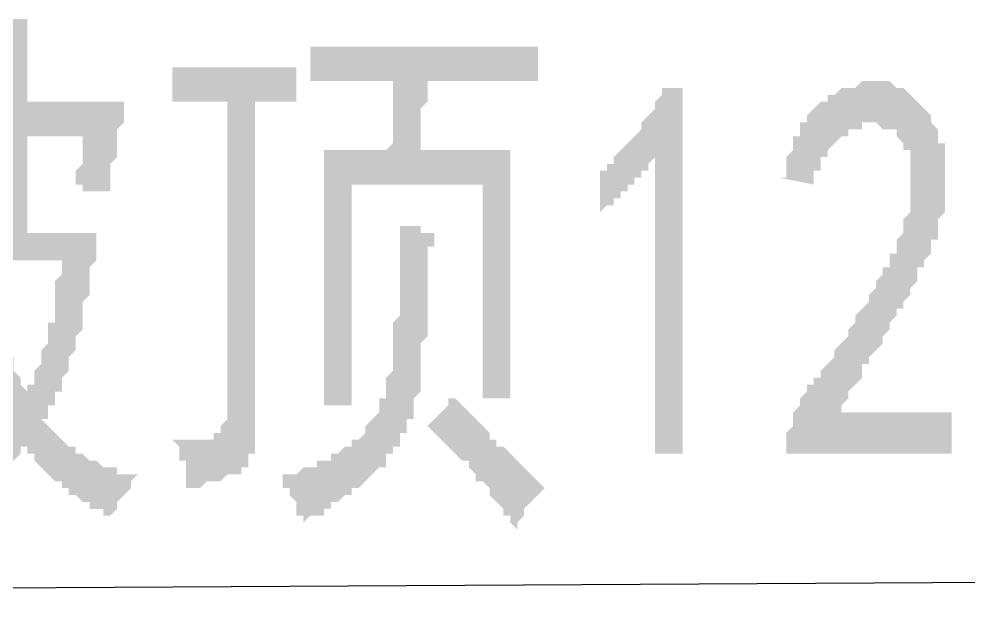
# Model space of a CAD drawing. Header units: millimetres. Extents: x 6156 to 7119, y 3162 to 3647.
# Drawn here: x 6953.52 to 6962.26, y 3512.36 to 3517.69 of the extents above; entities that cross this region are included whole.
import ezdxf

# ---------------------------------------------------------------- set-up
doc = ezdxf.new("R2010")
doc.units = ezdxf.units.MM
doc.layers.add('图层1', color=7, linetype='Continuous')

msp = doc.modelspace()

# ---------------------------------------------------------------- hatches: boundary and pattern name
at = {"layer": '图层1', "transparency": 33554559}
h = msp.add_hatch(color=256, dxfattribs=at)
h.paths.add_polyline_path([(6951.943, 3513.433), (6951.943, 3513.433), (6952.0065, 3513.4965), (6952.0065, 3513.4965), (6952.07, 3513.56), (6952.07, 3513.6235), (6952.07, 3513.6235), (6952.1335, 3513.687), (6952.1335, 3513.687), (6952.1335, 3513.7505), (6952.197, 3513.814), (6952.197, 3513.814), (6952.197, 3513.8775), (6952.2605, 3513.941), (6952.2605, 3513.941), (6952.2605, 3514.0045), (6952.2605, 3514.0045), (6952.2605, 3514.068), (6952.324, 3514.1315), (6952.324, 3514.1315), (6952.324, 3514.195), (6952.324, 3514.2585), (6952.3875, 3514.2585), (6952.3875, 3514.322), (6952.3875, 3514.3855), (6952.3875, 3514.3855), (6952.451, 3514.449), (6952.451, 3514.5125), (6952.451, 3514.5759), (6952.451, 3514.6394), (6952.451, 3514.6394), (6952.451, 3514.7029), (6952.451, 3514.7664), (6952.5145, 3514.7664), (6952.5145, 3514.8299), (6952.5145, 3514.8934), (6952.5145, 3514.8934), (6952.5145, 3514.9569), (6952.5145, 3515.0204), (6952.5145, 3515.0204), (6952.5145, 3515.0839), (6952.5145, 3515.1474), (6952.5145, 3515.1474), (6952.5145, 3515.2109), (6952.5145, 3515.2744), (6952.5145, 3515.3379), (6952.5145, 3515.4014), (6952.5145, 3515.4014), (6952.5145, 3515.4649), (6952.5145, 3515.5284), (6952.5145, 3515.5919), (6952.5145, 3515.6554), (6952.5145, 3515.7189), (6952.5145, 3515.7824), (6952.5145, 3515.8459), (6952.5145, 3515.8459), (6952.5145, 3515.9094), (6952.5145, 3515.9729), (6952.5145, 3516.0364), (6952.5145, 3516.0999), (6952.5145, 3516.1633), (6952.5145, 3516.2268), (6952.5145, 3516.2903), (6952.5145, 3516.3538), (6952.5145, 3516.4173), (6952.5145, 3516.4808), (6952.5145, 3516.4808), (6952.5145, 3516.5443), (6952.5145, 3516.6078), (6952.5145, 3516.6713), (6952.5145, 3516.6713), (6952.5145, 3516.7348), (6952.5145, 3516.7983), (6952.5145, 3516.7983), (6952.5145, 3516.8618), (6952.5145, 3516.8618), (6952.5145, 3516.9253), (6952.5145, 3516.9253), (6953.3399, 3516.9253), (6953.3399, 3516.9888), (6953.3399, 3517.0523), (6953.3399, 3517.1158), (6953.3399, 3517.1793), (6953.3399, 3517.2428), (6953.3399, 3517.3063), (6953.3399, 3517.3698), (6953.3399, 3517.3698), (6953.3399, 3517.4333), (6953.3399, 3517.4968), (6953.3399, 3517.5603), (6953.3399, 3517.5603), (6953.3399, 3517.6238), (6953.3399, 3517.6238), (6953.2765, 3517.6873), (6953.5939, 3517.6873), (6953.5939, 3517.6238), (6953.5939, 3517.6238), (6953.5939, 3517.5603), (6953.5939, 3517.5603), (6953.5939, 3517.4968), (6953.5939, 3517.4333), (6953.5939, 3517.3698), (6953.5939, 3517.3698), (6953.5939, 3517.3063), (6953.5939, 3517.2428), (6953.5939, 3517.1793), (6953.5939, 3517.1158), (6953.5939, 3517.0523), (6953.5939, 3516.9888), (6953.5939, 3516.9253), (6954.4829, 3516.9253), (6954.4829, 3516.8618), (6954.4829, 3516.7983), (6954.4829, 3516.7348), (6954.4194, 3516.6713), (6954.4194, 3516.6078), (6954.4194, 3516.6078), (6954.4194, 3516.5443), (6954.4194, 3516.4808), (6954.4194, 3516.4173), (6954.3559, 3516.3538), (6954.3559, 3516.3538), (6954.3559, 3516.2903), (6954.3559, 3516.2268), (6954.3559, 3516.2268), (6954.3559, 3516.1633), (6954.3559, 3516.0999), (6954.3559, 3516.0999), (6954.3559, 3516.0999), (6954.2924, 3516.0999), (6954.2924, 3516.0999), (6954.2289, 3516.0999), (6954.1654, 3516.0999), (6954.1654, 3516.0999), (6954.1019, 3516.0999), (6954.1019, 3516.1633), (6954.0384, 3516.1633), (6954.0384, 3516.1633), (6954.0384, 3516.1633), (6954.0384, 3516.2268), (6954.0384, 3516.2903), (6954.1019, 3516.3538), (6954.1019, 3516.3538), (6954.1019, 3516.4173), (6954.1019, 3516.4808), (6954.1019, 3516.5443), (6954.1019, 3516.6078), (6954.1019, 3516.6078), (6953.5939, 3516.6078), (6953.5939, 3515.7189), (6954.2289, 3515.7189), (6954.2289, 3515.7189), (6954.2289, 3515.6554), (6954.2289, 3515.5919), (6954.2289, 3515.5284), (6954.2289, 3515.4649), (6954.1654, 3515.4014), (6954.1654, 3515.3379), (6954.1654, 3515.3379), (6954.1654, 3515.2744), (6954.1654, 3515.2109), (6954.1654, 3515.1474), (6954.1654, 3515.1474), (6954.1019, 3515.0839), (6954.1019, 3515.0204), (6954.1019, 3514.9569), (6954.1019, 3514.9569), (6954.1019, 3514.8934), (6954.1019, 3514.8299), (6954.1019, 3514.8299), (6954.0384, 3514.7664), (6954.0384, 3514.7664), (6954.0384, 3514.7029), (6954.0384, 3514.7029), (6954.0384, 3514.6394), (6953.9749, 3514.5759), (6953.9749, 3514.5125), (6953.9749, 3514.5125), (6953.9749, 3514.449), (6953.9114, 3514.3855), (6953.9114, 3514.3855), (6953.9114, 3514.322), (6953.9114, 3514.2585), (6953.8479, 3514.2585), (6953.8479, 3514.195), (6953.8479, 3514.1315), (6953.7844, 3514.1315), (6953.7844, 3514.068), (6953.7844, 3514.0045), (6953.7209, 3514.0045), (6953.7844, 3513.941), (6953.7844, 3513.941), (6953.8479, 3513.8775), (6953.8479, 3513.8775), (6953.9114, 3513.814), (6953.9114, 3513.814), (6953.9749, 3513.7505), (6953.9749, 3513.7505), (6954.0384, 3513.7505), (6954.0384, 3513.687), (6954.1019, 3513.687), (6954.1019, 3513.687), (6954.1654, 3513.6235), (6954.1654, 3513.6235), (6954.2289, 3513.6235), (6954.2289, 3513.6235), (6954.2924, 3513.56), (6954.2924, 3513.56), (6954.3559, 3513.56), (6954.4194, 3513.56), (6954.4194, 3513.4965), (6954.4829, 3513.4965), (6954.4829, 3513.4965), (6954.5464, 3513.4965), (6954.5464, 3513.4965), (6954.6099, 3513.4965), (6954.5464, 3513.433), (6954.5464, 3513.3695), (6954.5464, 3513.3695), (6954.4829, 3513.306), (6954.4829, 3513.306), (6954.4194, 3513.2425), (6954.4194, 3513.179), (6954.4194, 3513.179), (6954.3559, 3513.1155), (6954.3559, 3513.1155), (6954.3559, 3513.1155), (6954.2924, 3513.1155), (6954.2924, 3513.179), (6954.2289, 3513.179), (6954.1654, 3513.179), (6954.1654, 3513.2425), (6954.1019, 3513.2425), (6954.1019, 3513.2425), (6954.0384, 3513.306), (6954.0384, 3513.306), (6953.9749, 3513.306), (6953.9749, 3513.3695), (6953.9749, 3513.3695), (6953.9114, 3513.3695), (6953.9114, 3513.433), (6953.8479, 3513.433), (6953.8479, 3513.433), (6953.7844, 3513.4965), (6953.7844, 3513.4965), (6953.7209, 3513.56), (6953.7209, 3513.56), (6953.6574, 3513.6235), (6953.6574, 3513.687), (6953.5939, 3513.687), (6953.5939, 3513.7505), (6953.5939, 3513.7505), (6953.5304, 3513.7505), (6953.5304, 3513.687), (6953.5304, 3513.687), (6953.4669, 3513.6235), (6953.4669, 3513.6235), (6953.4034, 3513.56), (6953.4034, 3513.56), (6953.3399, 3513.4965), (6953.2765, 3513.4965), (6953.2765, 3513.4965), (6953.2765, 3513.433), (6953.213, 3513.433), (6953.213, 3513.3695), (6953.1495, 3513.3695), (6953.1495, 3513.3695), (6953.086, 3513.306), (6953.086, 3513.306), (6953.0225, 3513.306), (6953.0225, 3513.2425), (6952.959, 3513.2425), (6952.959, 3513.179), (6952.8955, 3513.179), (6952.832, 3513.179), (6952.832, 3513.1155), (6952.7685, 3513.1155), (6952.7685, 3513.1155), (6952.7685, 3513.1155), (6952.705, 3513.179), (6952.705, 3513.179), (6952.6415, 3513.2425), (6952.6415, 3513.306), (6952.578, 3513.306), (6952.578, 3513.3695), (6952.578, 3513.3695), (6952.5145, 3513.433), (6952.578, 3513.433), (6952.578, 3513.433), (6952.6415, 3513.433), (6952.705, 3513.4965), (6952.705, 3513.4965), (6952.7685, 3513.4965), (6952.7685, 3513.56), (6952.832, 3513.56), (6952.832, 3513.56), (6952.8955, 3513.56), (6952.8955, 3513.6235), (6952.959, 3513.6235), (6952.959, 3513.6235), (6953.0225, 3513.687), (6953.0225, 3513.687), (6953.086, 3513.687), (6953.086, 3513.7505), (6953.1495, 3513.7505), (6953.1495, 3513.814), (6953.213, 3513.814), (6953.213, 3513.8775), (6953.2765, 3513.8775), (6953.2765, 3513.8775), (6953.3399, 3513.941), (6953.3399, 3513.941), (6953.3399, 3514.0045), (6953.4034, 3514.0045), (6953.3399, 3514.0045), (6953.3399, 3514.068), (6953.3399, 3514.1315), (6953.2765, 3514.1315), (6953.2765, 3514.195), (6953.2765, 3514.195), (6953.213, 3514.2585), (6953.213, 3514.322), (6953.213, 3514.322), (6953.213, 3514.3855), (6953.1495, 3514.3855), (6953.1495, 3514.449), (6953.1495, 3514.5125), (6953.1495, 3514.5125), (6953.086, 3514.5759), (6953.086, 3514.6394), (6953.086, 3514.7029), (6953.086, 3514.7029), (6953.086, 3514.7664), (6953.0225, 3514.8299), (6953.0225, 3514.8934), (6953.0225, 3514.8934), (6953.0225, 3514.9569), (6953.0225, 3515.0204), (6953.0225, 3515.0839), (6952.959, 3515.1474), (6952.959, 3515.1474), (6952.959, 3515.2109), (6952.959, 3515.2744), (6952.959, 3515.3379), (6952.959, 3515.4014), (6952.959, 3515.4649), (6952.832, 3515.4649), (6952.832, 3515.4014), (6952.832, 3515.3379), (6952.832, 3515.2744), (6952.832, 3515.2109), (6952.832, 3515.1474), (6952.832, 3515.0839), (6952.7685, 3515.0204), (6952.7685, 3514.9569), (6952.7685, 3514.8934), (6952.7685, 3514.8934), (6952.7685, 3514.8299), (6952.7685, 3514.7664), (6952.7685, 3514.7029), (6952.7685, 3514.6394), (6952.7685, 3514.6394), (6952.7685, 3514.5759), (6952.705, 3514.5125), (6952.705, 3514.449), (6952.705, 3514.449), (6952.705, 3514.3855), (6952.705, 3514.322), (6952.705, 3514.322), (6952.705, 3514.2585), (6952.6415, 3514.195), (6952.6415, 3514.195), (6952.6415, 3514.1315), (6952.6415, 3514.1315), (6952.6415, 3514.068), (6952.6415, 3514.068), (6952.578, 3514.0045), (6952.578, 3513.941), (6952.578, 3513.8775), (6952.5145, 3513.814), (6952.5145, 3513.814), (6952.5145, 3513.7505), (6952.451, 3513.687), (6952.451, 3513.687), (6952.451, 3513.6235), (6952.451, 3513.56), (6952.3875, 3513.56), (6952.3875, 3513.4965), (6952.3875, 3513.433), (6952.324, 3513.433), (6952.324, 3513.3695), (6952.324, 3513.306), (6952.2605, 3513.306), (6952.2605, 3513.2425), (6952.2605, 3513.2425), (6952.197, 3513.179), (6952.197, 3513.179), (6952.197, 3513.179), (6952.1335, 3513.2425), (6952.1335, 3513.2425), (6952.07, 3513.306), (6952.07, 3513.306), (6952.0065, 3513.3695), (6952.0065, 3513.3695), (6951.943, 3513.3695), (6951.943, 3513.433), (6951.943, 3513.433)], flags=0)
h.paths.add_polyline_path([(6951.8795, 3517.5603), (6951.8795, 3517.4968), (6951.8795, 3517.4333), (6951.8795, 3517.3698), (6951.8795, 3517.3063), (6951.8795, 3517.3063), (6951.8795, 3517.2428), (6951.8795, 3517.1793), (6951.8795, 3517.1158), (6951.8795, 3517.0523), (6951.8795, 3517.0523), (6951.816, 3516.9888), (6951.816, 3516.9888), (6951.816, 3516.9253), (6951.816, 3516.9253), (6951.816, 3516.2903), (6951.8795, 3516.2903), (6951.943, 3516.2903), (6951.943, 3516.2903), (6952.0065, 3516.2903), (6952.0065, 3516.2903), (6952.07, 3516.2903), (6952.07, 3516.2903), (6952.1335, 3516.2903), (6952.197, 3516.2903), (6952.197, 3516.2903), (6952.2605, 3516.2903), (6952.324, 3516.2903), (6952.324, 3516.2903), (6952.324, 3515.9729), (6952.2605, 3515.9729), (6952.197, 3515.9729), (6952.197, 3515.9729), (6952.1335, 3515.9729), (6952.1335, 3515.9729), (6952.07, 3515.9729), (6952.0065, 3515.9729), (6952.0065, 3515.9729), (6951.943, 3515.9729), (6951.943, 3515.9729), (6951.8795, 3515.9729), (6951.8795, 3515.9729), (6951.816, 3515.9729), (6951.816, 3514.5125), (6951.8795, 3514.5125), (6951.943, 3514.5759), (6951.943, 3514.5759), (6952.0065, 3514.5759), (6952.0065, 3514.5759), (6952.07, 3514.6394), (6952.07, 3514.6394), (6952.1335, 3514.6394), (6952.1335, 3514.6394), (6952.197, 3514.7029), (6952.2605, 3514.7029), (6952.2605, 3514.7029), (6952.324, 3514.7029), (6952.324, 3514.7029), (6952.324, 3514.3855), (6952.2605, 3514.3855), (6952.2605, 3514.3855), (6952.197, 3514.322), (6952.1335, 3514.322), (6952.1335, 3514.322), (6952.07, 3514.322), (6952.07, 3514.322), (6952.0065, 3514.2585), (6952.0065, 3514.2585), (6951.943, 3514.2585), (6951.943, 3514.2585), (6951.8795, 3514.195), (6951.816, 3514.195), (6951.816, 3514.195), (6951.816, 3514.195), (6951.7525, 3514.1315), (6951.7525, 3514.1315), (6951.6891, 3514.1315), (6951.6256, 3514.1315), (6951.6256, 3514.068), (6951.5621, 3514.068), (6951.5621, 3514.068), (6951.4986, 3514.068), (6951.4986, 3514.0045), (6951.4351, 3514.0045), (6951.4351, 3514.0045), (6951.3716, 3513.941), (6951.3716, 3513.941), (6951.3081, 3513.941), (6951.2446, 3513.8775), (6951.2446, 3513.8775), (6951.2446, 3513.941), (6951.2446, 3514.0045), (6951.1811, 3514.0045), (6951.1811, 3514.068), (6951.1811, 3514.1315), (6951.1811, 3514.1315), (6951.1176, 3514.195), (6951.1176, 3514.2585), (6951.1176, 3514.2585), (6951.1176, 3514.2585), (6951.1811, 3514.2585), (6951.1811, 3514.2585), (6951.2446, 3514.322), (6951.2446, 3514.322), (6951.3081, 3514.322), (6951.3081, 3514.322), (6951.3716, 3514.322), (6951.4351, 3514.3855), (6951.4351, 3514.3855), (6951.4986, 3514.3855), (6951.5621, 3514.3855), (6951.5621, 3514.449), (6951.6256, 3514.449), (6951.6256, 3515.9729), (6951.5621, 3515.9729), (6951.4986, 3515.9729), (6951.4986, 3515.9729), (6951.4351, 3515.9729), (6951.3716, 3515.9729), (6951.3716, 3515.9729), (6951.3081, 3515.9729), (6951.3081, 3515.9729), (6951.2446, 3515.9729), (6951.1811, 3515.9729), (6951.1811, 3515.9729), (6951.1811, 3515.9729), (6951.1811, 3516.2903), (6951.1811, 3516.2903), (6951.2446, 3516.2903), (6951.2446, 3516.2903), (6951.3081, 3516.2903), (6951.3081, 3516.2903), (6951.3716, 3516.2903), (6951.3716, 3516.2903), (6951.4351, 3516.2903), (6951.4986, 3516.2903), (6951.4986, 3516.2903), (6951.5621, 3516.2903), (6951.5621, 3516.2903), (6951.5621, 3516.8618), (6951.5621, 3516.9253), (6951.5621, 3516.9888), (6951.5621, 3516.9888), (6951.5621, 3517.0523), (6951.5621, 3517.1158), (6951.5621, 3517.1158), (6951.5621, 3517.1793), (6951.5621, 3517.2428), (6951.5621, 3517.3063), (6951.5621, 3517.3698), (6951.5621, 3517.4333), (6951.5621, 3517.4968), (6951.5621, 3517.5603), (6951.5621, 3517.5603)], flags=0)
h.paths.add_polyline_path([(6953.2765, 3515.4649), (6953.2765, 3515.4014), (6953.2765, 3515.3379), (6953.2765, 3515.2744), (6953.2765, 3515.2109), (6953.2765, 3515.1474), (6953.2765, 3515.0839), (6953.2765, 3515.0839), (6953.2765, 3515.0204), (6953.3399, 3514.9569), (6953.3399, 3514.8934), (6953.3399, 3514.8299), (6953.3399, 3514.8299), (6953.3399, 3514.7664), (6953.4034, 3514.7029), (6953.4034, 3514.7029), (6953.4034, 3514.6394), (6953.4034, 3514.5759), (6953.4669, 3514.5759), (6953.4669, 3514.5125), (6953.4669, 3514.449), (6953.4669, 3514.449), (6953.5304, 3514.3855), (6953.5304, 3514.3855), (6953.5304, 3514.322), (6953.5939, 3514.2585), (6953.5939, 3514.2585), (6953.5939, 3514.322), (6953.6574, 3514.322), (6953.6574, 3514.3855), (6953.6574, 3514.449), (6953.6574, 3514.449), (6953.7209, 3514.5125), (6953.7209, 3514.5759), (6953.7209, 3514.5759), (6953.7209, 3514.6394), (6953.7844, 3514.7029), (6953.7844, 3514.7664), (6953.7844, 3514.7664), (6953.7844, 3514.8299), (6953.7844, 3514.8934), (6953.8479, 3514.8934), (6953.8479, 3514.9569), (6953.8479, 3515.0204), (6953.8479, 3515.0839), (6953.8479, 3515.0839), (6953.8479, 3515.1474), (6953.8479, 3515.2109), (6953.8479, 3515.2744), (6953.9114, 3515.3379), (6953.9114, 3515.3379), (6953.9114, 3515.4014), (6953.9114, 3515.4649)], flags=0)
h.paths.add_polyline_path([(6953.3399, 3515.7189), (6953.3399, 3516.6078), (6952.832, 3516.6078), (6952.832, 3515.7189)], flags=0)
h = msp.add_hatch(color=256, dxfattribs=at)
h.paths.add_polyline_path([(6956.8959, 3516.481), (6956.8959, 3516.481), (6956.9594, 3516.5445), (6956.9594, 3516.608), (6956.9594, 3516.6715), (6956.9594, 3516.735), (6956.9594, 3516.735), (6956.9594, 3516.7985), (6956.9594, 3516.862), (6956.9594, 3516.9255), (6956.9594, 3516.989), (6956.9594, 3516.989), (6956.9594, 3517.0525), (6956.9594, 3517.116), (6956.7055, 3517.116), (6956.642, 3517.116), (6956.642, 3517.116), (6956.5785, 3517.116), (6956.5785, 3517.116), (6956.515, 3517.116), (6956.515, 3517.116), (6956.4515, 3517.116), (6956.388, 3517.116), (6956.388, 3517.116), (6956.3245, 3517.116), (6956.261, 3517.116), (6956.261, 3517.116), (6956.1975, 3517.116), (6956.1975, 3517.4334), (6956.261, 3517.4334), (6956.261, 3517.4334), (6956.3245, 3517.4334), (6956.388, 3517.4334), (6956.388, 3517.4334), (6956.4515, 3517.4334), (6956.515, 3517.4334), (6956.515, 3517.4334), (6956.5785, 3517.4334), (6956.5785, 3517.4334), (6956.642, 3517.4334), (6956.642, 3517.4334), (6956.7055, 3517.4334), (6957.7849, 3517.4334), (6957.7849, 3517.4334), (6957.8484, 3517.4334), (6957.8484, 3517.4334), (6957.9119, 3517.4334), (6957.9754, 3517.4334), (6957.9754, 3517.4334), (6958.0389, 3517.4334), (6958.0389, 3517.4334), (6958.1024, 3517.4334), (6958.1659, 3517.4334), (6958.1659, 3517.4334), (6958.2294, 3517.4334), (6958.2294, 3517.4334), (6958.2929, 3517.4334), (6958.2929, 3517.116), (6958.2294, 3517.116), (6958.1659, 3517.116), (6958.1659, 3517.116), (6958.1024, 3517.116), (6958.1024, 3517.116), (6958.0389, 3517.116), (6957.9754, 3517.116), (6957.9754, 3517.116), (6957.9119, 3517.116), (6957.9119, 3517.116), (6957.8484, 3517.116), (6957.7849, 3517.116), (6957.7849, 3517.116), (6957.7849, 3517.116), (6957.2769, 3517.116), (6957.2769, 3517.0525), (6957.2769, 3516.989), (6957.2769, 3516.989), (6957.2769, 3516.9255), (6957.2134, 3516.862), (6957.2134, 3516.7985), (6957.2134, 3516.735), (6957.2134, 3516.735), (6957.2134, 3516.6715), (6957.2134, 3516.608), (6957.2134, 3516.5445), (6957.2134, 3516.5445), (6957.2134, 3516.481), (6957.2134, 3516.481), (6958.0389, 3516.481), (6958.0389, 3516.4175), (6958.0389, 3516.4175), (6958.0389, 3516.354), (6958.0389, 3516.354), (6958.0389, 3516.2905), (6958.0389, 3516.2905), (6958.0389, 3516.227), (6958.0389, 3516.1635), (6958.0389, 3516.1635), (6958.0389, 3516.1), (6958.0389, 3516.0365), (6958.0389, 3515.973), (6958.0389, 3515.9095), (6958.0389, 3515.9095), (6958.0389, 3515.846), (6958.0389, 3515.7825), (6958.0389, 3515.719), (6958.0389, 3515.6556), (6958.0389, 3515.5921), (6958.0389, 3515.5286), (6958.0389, 3515.4651), (6958.0389, 3515.3381), (6958.0389, 3515.3381), (6958.0389, 3515.2746), (6958.0389, 3515.2111), (6958.0389, 3515.1476), (6958.0389, 3515.0841), (6958.0389, 3515.0206), (6958.0389, 3514.9571), (6958.0389, 3514.8936), (6958.0389, 3514.8301), (6958.0389, 3514.7666), (6958.0389, 3514.7031), (6958.0389, 3514.6396), (6958.0389, 3514.6396), (6958.0389, 3514.5761), (6958.0389, 3514.5126), (6958.0389, 3514.4491), (6958.0389, 3514.4491), (6958.0389, 3514.3856), (6958.0389, 3514.3221), (6958.0389, 3514.3221), (6958.0389, 3514.2586), (6958.0389, 3514.2586), (6958.0389, 3514.1951), (6958.0389, 3514.1951), (6958.0389, 3514.1951), (6957.7849, 3514.1951), (6957.7849, 3516.1635), (6956.5785, 3516.1635), (6956.5785, 3514.1316), (6956.3245, 3514.1316), (6956.3245, 3514.1951), (6956.3245, 3514.1951), (6956.3245, 3514.2586), (6956.3245, 3514.2586), (6956.3245, 3514.3221), (6956.3245, 3514.3221), (6956.3245, 3514.3856), (6956.3245, 3514.4491), (6956.3245, 3514.4491), (6956.3245, 3514.5126), (6956.3245, 3514.5761), (6956.3245, 3514.6396), (6956.3245, 3514.6396), (6956.3245, 3514.7031), (6956.3245, 3514.7666), (6956.3245, 3514.8301), (6956.3245, 3514.8936), (6956.3245, 3514.9571), (6956.3245, 3515.0206), (6956.3245, 3515.0841), (6956.3245, 3515.1476), (6956.3245, 3515.2111), (6956.3245, 3515.2746), (6956.3245, 3515.2746), (6956.3245, 3515.4016), (6956.3245, 3515.4651), (6956.3245, 3515.5286), (6956.3245, 3515.5921), (6956.3245, 3515.6556), (6956.3245, 3515.719), (6956.3245, 3515.7825), (6956.3245, 3515.846), (6956.3245, 3515.846), (6956.3245, 3515.9095), (6956.3245, 3515.973), (6956.3245, 3516.0365), (6956.3245, 3516.1), (6956.3245, 3516.1), (6956.3245, 3516.1635), (6956.3245, 3516.227), (6956.3245, 3516.227), (6956.3245, 3516.2905), (6956.3245, 3516.354), (6956.3245, 3516.354), (6956.3245, 3516.4175), (6956.3245, 3516.4175), (6956.3245, 3516.481), (6956.3245, 3516.481)], flags=0)
h.paths.add_polyline_path([(6954.9276, 3517.243), (6954.9911, 3517.243), (6954.9911, 3517.243), (6955.0546, 3517.243), (6955.0546, 3517.243), (6955.1181, 3517.243), (6955.1815, 3517.243), (6955.1815, 3517.243), (6955.245, 3517.243), (6955.245, 3517.243), (6955.3085, 3517.243), (6955.6895, 3517.243), (6955.753, 3517.243), (6955.753, 3517.243), (6955.8165, 3517.243), (6955.88, 3517.243), (6955.88, 3517.243), (6955.9435, 3517.243), (6955.9435, 3517.243), (6956.007, 3517.243), (6956.0705, 3517.243), (6956.0705, 3517.243), (6956.0705, 3516.9255), (6956.007, 3516.9255), (6956.007, 3516.9255), (6955.9435, 3516.9255), (6955.88, 3516.9255), (6955.88, 3516.9255), (6955.8165, 3516.9255), (6955.8165, 3516.9255), (6955.753, 3516.9255), (6955.753, 3516.9255), (6955.6895, 3516.9255), (6955.6895, 3516.9255), (6955.6895, 3514.0047), (6955.6895, 3513.9412), (6955.6895, 3513.8777), (6955.6895, 3513.8142), (6955.6895, 3513.7507), (6955.6895, 3513.6872), (6955.626, 3513.6872), (6955.626, 3513.6237), (6955.626, 3513.6237), (6955.626, 3513.5602), (6955.5625, 3513.5602), (6955.5625, 3513.4967), (6955.499, 3513.4967), (6955.499, 3513.4967), (6955.499, 3513.4967), (6955.4355, 3513.4967), (6955.4355, 3513.4967), (6955.372, 3513.4332), (6955.372, 3513.4332), (6955.3085, 3513.4332), (6955.3085, 3513.4332), (6955.245, 3513.4332), (6955.1815, 3513.3697), (6955.1815, 3513.3697), (6955.1181, 3513.3697), (6955.0546, 3513.3697), (6955.0546, 3513.3697), (6955.0546, 3513.4332), (6955.0546, 3513.4332), (6955.0546, 3513.4967), (6955.0546, 3513.5602), (6955.0546, 3513.6237), (6954.9911, 3513.6237), (6954.9911, 3513.6872), (6954.9911, 3513.7507), (6954.9911, 3513.7507), (6954.9276, 3513.8142), (6954.9276, 3513.8142), (6954.9911, 3513.8142), (6955.0546, 3513.8142), (6955.1181, 3513.8142), (6955.1181, 3513.8142), (6955.1815, 3513.8142), (6955.1815, 3513.8142), (6955.245, 3513.8142), (6955.245, 3513.8142), (6955.3085, 3513.8142), (6955.3085, 3513.8142), (6955.3085, 3513.8777), (6955.372, 3513.8777), (6955.372, 3513.8777), (6955.372, 3513.9412), (6955.372, 3513.9412), (6955.4355, 3514.0047), (6955.4355, 3514.0682), (6955.4355, 3514.1316), (6955.4355, 3516.9255), (6955.372, 3516.9255), (6955.3085, 3516.9255), (6955.3085, 3516.9255), (6955.245, 3516.9255), (6955.1815, 3516.9255), (6955.1815, 3516.9255), (6955.1181, 3516.9255), (6955.1181, 3516.9255), (6955.0546, 3516.9255), (6954.9911, 3516.9255), (6954.9911, 3516.9255), (6954.9276, 3516.9255), (6954.9276, 3516.9255)], flags=0)
h.paths.add_polyline_path([(6956.134, 3513.0522), (6956.134, 3513.1157), (6956.0705, 3513.1157), (6956.0705, 3513.1792), (6956.0705, 3513.2427), (6956.0705, 3513.2427), (6956.007, 3513.3062), (6956.007, 3513.3697), (6955.9435, 3513.3697), (6955.9435, 3513.4332), (6955.9435, 3513.4967), (6955.9435, 3513.4967), (6955.9435, 3513.4967), (6956.007, 3513.4967), (6956.0705, 3513.4967), (6956.0705, 3513.4967), (6956.134, 3513.5602), (6956.134, 3513.5602), (6956.1975, 3513.5602), (6956.261, 3513.5602), (6956.261, 3513.6237), (6956.3245, 3513.6237), (6956.3245, 3513.6237), (6956.388, 3513.6237), (6956.388, 3513.6872), (6956.4515, 3513.6872), (6956.4515, 3513.6872), (6956.515, 3513.7507), (6956.515, 3513.7507), (6956.5785, 3513.7507), (6956.5785, 3513.8142), (6956.642, 3513.8142), (6956.642, 3513.8142), (6956.7055, 3513.8777), (6956.7055, 3513.9412), (6956.7055, 3513.9412), (6956.7689, 3514.0047), (6956.7689, 3514.0047), (6956.8324, 3514.0682), (6956.8324, 3514.0682), (6956.8324, 3514.1316), (6956.8324, 3514.1951), (6956.8959, 3514.1951), (6956.8959, 3514.2586), (6956.8959, 3514.2586), (6956.8959, 3514.3221), (6956.8959, 3514.3856), (6956.8959, 3514.3856), (6956.9594, 3514.4491), (6956.9594, 3514.5126), (6956.9594, 3514.5126), (6956.9594, 3514.5761), (6956.9594, 3514.6396), (6956.9594, 3514.7031), (6956.9594, 3514.7666), (6956.9594, 3514.7666), (6956.9594, 3514.8301), (6956.9594, 3514.8936), (6957.0229, 3514.9571), (6957.0229, 3514.9571), (6957.0229, 3515.0206), (6957.0229, 3515.0841), (6957.0229, 3515.0841), (6957.0229, 3515.1476), (6957.0229, 3515.2111), (6957.0229, 3515.2746), (6957.0229, 3515.2746), (6957.0229, 3515.3381), (6957.0229, 3515.4016), (6957.0229, 3515.4651), (6957.0229, 3515.5286), (6957.0229, 3515.5286), (6957.0229, 3515.5921), (6957.0229, 3515.6556), (6957.0229, 3515.719), (6957.0229, 3515.7825), (6957.0229, 3515.7825), (6957.0229, 3515.7825), (6957.0864, 3515.7825), (6957.0864, 3515.7825), (6957.1499, 3515.7825), (6957.2134, 3515.7825), (6957.2134, 3515.719), (6957.2769, 3515.719), (6957.2769, 3515.719), (6957.3404, 3515.719), (6957.3404, 3515.719), (6957.3404, 3515.719), (6957.3404, 3515.6556), (6957.3404, 3515.5921), (6957.2769, 3515.5921), (6957.2769, 3515.5286), (6957.2769, 3515.4651), (6957.2769, 3515.4016), (6957.2769, 3515.3381), (6957.2769, 3515.3381), (6957.2769, 3515.2746), (6957.2769, 3515.2111), (6957.2769, 3515.1476), (6957.2769, 3515.0841), (6957.2769, 3515.0206), (6957.2769, 3515.0206), (6957.2769, 3514.9571), (6957.2769, 3514.8936), (6957.2769, 3514.8301), (6957.2769, 3514.7666), (6957.2769, 3514.7666), (6957.2134, 3514.7031), (6957.2134, 3514.6396), (6957.2134, 3514.5761), (6957.2134, 3514.5761), (6957.2134, 3514.5126), (6957.2134, 3514.4491), (6957.2134, 3514.3856), (6957.2134, 3514.3221), (6957.2134, 3514.3221), (6957.2134, 3514.2586), (6957.2134, 3514.2586), (6957.1499, 3514.1951), (6957.1499, 3514.1316), (6957.1499, 3514.1316), (6957.1499, 3514.0682), (6957.1499, 3514.0047), (6957.0864, 3514.0047), (6957.0864, 3513.9412), (6957.0864, 3513.8777), (6957.0229, 3513.8777), (6957.0229, 3513.8142), (6957.0229, 3513.7507), (6956.9594, 3513.7507), (6956.9594, 3513.6872), (6956.8959, 3513.6872), (6956.8959, 3513.6237), (6956.8959, 3513.5602), (6956.8324, 3513.5602), (6956.8324, 3513.5602), (6956.8324, 3513.5602), (6956.7689, 3513.4967), (6956.7689, 3513.4967), (6956.7055, 3513.4332), (6956.7055, 3513.4332), (6956.642, 3513.3697), (6956.642, 3513.3697), (6956.5785, 3513.3697), (6956.5785, 3513.3062), (6956.515, 3513.3062), (6956.515, 3513.3062), (6956.4515, 3513.2427), (6956.4515, 3513.2427), (6956.388, 3513.2427), (6956.388, 3513.1792), (6956.3245, 3513.1792), (6956.3245, 3513.1157), (6956.261, 3513.1157), (6956.1975, 3513.1157), (6956.1975, 3513.1157), (6956.134, 3513.0522), (6956.134, 3513.0522)], flags=0)
h.paths.add_polyline_path([(6957.5309, 3514.1951), (6957.5309, 3514.1951), (6957.5309, 3514.1951), (6957.5944, 3514.1316), (6957.5944, 3514.1316), (6957.6579, 3514.0682), (6957.6579, 3514.0682), (6957.7214, 3514.0047), (6957.7214, 3514.0047), (6957.7849, 3513.9412), (6957.7849, 3513.9412), (6957.8484, 3513.8777), (6957.8484, 3513.8777), (6957.8484, 3513.8142), (6957.9119, 3513.8142), (6957.9119, 3513.7507), (6957.9754, 3513.7507), (6957.9754, 3513.7507), (6958.0389, 3513.6872), (6958.0389, 3513.6872), (6958.1024, 3513.6237), (6958.1024, 3513.6237), (6958.1659, 3513.5602), (6958.1659, 3513.5602), (6958.2294, 3513.4967), (6958.2294, 3513.4967), (6958.2929, 3513.4332), (6958.2929, 3513.4332), (6958.3563, 3513.3697), (6958.3563, 3513.3697), (6958.2929, 3513.3062), (6958.2929, 3513.3062), (6958.2294, 3513.2427), (6958.2294, 3513.2427), (6958.1659, 3513.1792), (6958.1659, 3513.1792), (6958.1659, 3513.1157), (6958.1024, 3513.0522), (6958.1024, 3513.0522), (6958.1024, 3512.9887), (6958.0389, 3513.0522), (6958.0389, 3513.1157), (6957.9754, 3513.1157), (6957.9754, 3513.1792), (6957.9119, 3513.2427), (6957.9119, 3513.2427), (6957.8484, 3513.3062), (6957.8484, 3513.3062), (6957.8484, 3513.3697), (6957.7849, 3513.4332), (6957.7849, 3513.4332), (6957.7214, 3513.4332), (6957.7214, 3513.4967), (6957.7214, 3513.4967), (6957.6579, 3513.5602), (6957.6579, 3513.5602), (6957.6579, 3513.6237), (6957.5944, 3513.6237), (6957.5944, 3513.6237), (6957.5309, 3513.6872), (6957.5309, 3513.6872), (6957.4674, 3513.7507), (6957.4674, 3513.7507), (6957.4039, 3513.8142), (6957.4039, 3513.8142), (6957.3404, 3513.8777), (6957.3404, 3513.8777), (6957.2769, 3513.9412), (6957.2769, 3513.9412), (6957.2769, 3513.9412), (6957.3404, 3514.0047), (6957.3404, 3514.0047), (6957.4039, 3514.0682), (6957.4039, 3514.0682), (6957.4674, 3514.1316), (6957.4674, 3514.1951), (6957.4674, 3514.1951), (6957.5309, 3514.1951)], flags=0)
for points in [[(6960.5788, 3513.7506), (6960.5788, 3513.8141), (6960.5788, 3513.8776), (6960.5788, 3513.8776), (6960.6423, 3513.9411), (6960.6423, 3514.0045), (6960.6423, 3514.0045), (6960.6423, 3514.068), (6960.7058, 3514.1315), (6960.7058, 3514.1315), (6960.7058, 3514.195), (6960.7693, 3514.2585), (6960.7693, 3514.2585), (6960.7693, 3514.322), (6960.8328, 3514.322), (6960.8328, 3514.322), (6960.8328, 3514.3855), (6960.8963, 3514.3855), (6960.8963, 3514.449), (6960.8963, 3514.449), (6960.9598, 3514.5125), (6960.9598, 3514.5125), (6961.0233, 3514.576), (6961.0233, 3514.576), (6961.0233, 3514.6395), (6961.0868, 3514.703), (6961.0868, 3514.703), (6961.1503, 3514.7665), (6961.1503, 3514.83), (6961.1503, 3514.83), (6961.2138, 3514.8935), (6961.2138, 3514.957), (6961.2773, 3515.0205), (6961.2773, 3515.0205), (6961.3408, 3515.084), (6961.3408, 3515.1475), (6961.4043, 3515.211), (6961.4043, 3515.2745), (6961.4043, 3515.2745), (6961.4678, 3515.338), (6961.4678, 3515.4015), (6961.5313, 3515.4015), (6961.5313, 3515.465), (6961.5313, 3515.5285), (6961.5948, 3515.5285), (6961.5948, 3515.5919), (6961.5948, 3515.6554), (6961.5948, 3515.6554), (6961.6583, 3515.7189), (6961.6583, 3515.7189), (6961.6583, 3515.7824), (6961.6583, 3515.7824), (6961.6583, 3515.7824), (6961.6583, 3515.8459), (6961.7218, 3515.9094), (6961.7218, 3515.9729), (6961.7218, 3516.0364), (6961.7218, 3516.0999), (6961.7218, 3516.0999), (6961.7218, 3516.1634), (6961.7218, 3516.2269), (6961.7218, 3516.2269), (6961.7218, 3516.2904), (6961.7218, 3516.3539), (6961.7218, 3516.3539), (6961.7218, 3516.4174), (6961.7218, 3516.4809), (6961.6583, 3516.4809), (6961.6583, 3516.5444), (6961.5948, 3516.6079), (6961.5948, 3516.6079), (6961.5948, 3516.6079), (6961.5948, 3516.6714), (6961.5313, 3516.6714), (6961.4678, 3516.6714), (6961.4678, 3516.6714), (6961.4043, 3516.7349), (6961.4043, 3516.7349), (6961.3408, 3516.7349), (6961.3408, 3516.7349), (6961.2773, 3516.7349), (6961.2773, 3516.6714), (6961.2138, 3516.6714), (6961.2138, 3516.6714), (6961.1503, 3516.6714), (6961.1503, 3516.6079), (6961.0868, 3516.6079), (6961.0868, 3516.6079), (6961.0233, 3516.5444), (6961.0233, 3516.5444), (6960.9598, 3516.4809), (6960.9598, 3516.4809), (6960.9598, 3516.4174), (6960.8963, 3516.4174), (6960.8963, 3516.3539), (6960.8963, 3516.2904), (6960.8328, 3516.2904), (6960.8328, 3516.2269), (6960.8328, 3516.1634), (6960.8328, 3516.1634), (6960.5153, 3516.2269), (6960.5788, 3516.2269), (6960.5788, 3516.2904), (6960.5788, 3516.3539), (6960.5788, 3516.4174), (6960.6423, 3516.4809), (6960.6423, 3516.4809), (6960.6423, 3516.5444), (6960.6423, 3516.6079), (6960.7058, 3516.6079), (6960.7058, 3516.6714), (6960.7058, 3516.7349), (6960.7693, 3516.7349), (6960.7693, 3516.7984), (6960.7693, 3516.7984), (6960.8328, 3516.8619), (6960.8328, 3516.8619), (6960.8328, 3516.8619), (6960.8963, 3516.9254), (6960.8963, 3516.9254), (6960.9598, 3516.9254), (6960.9598, 3516.9889), (6961.0233, 3516.9889), (6961.0233, 3516.9889), (6961.0868, 3517.0524), (6961.0868, 3517.0524), (6961.1503, 3517.0524), (6961.1503, 3517.0524), (6961.2138, 3517.0524), (6961.2773, 3517.1159), (6961.2773, 3517.1159), (6961.3408, 3517.1159), (6961.3408, 3517.1159), (6961.4043, 3517.1159), (6961.4043, 3517.1159), (6961.4678, 3517.1159), (6961.4678, 3517.1159), (6961.5313, 3517.1159), (6961.5313, 3517.1159), (6961.5948, 3517.0524), (6961.5948, 3517.0524), (6961.6583, 3517.0524), (6961.6583, 3517.0524), (6961.7218, 3516.9889), (6961.7218, 3516.9889), (6961.7853, 3516.9254), (6961.7853, 3516.9254), (6961.7853, 3516.9254), (6961.8488, 3516.8619), (6961.8488, 3516.8619), (6961.9123, 3516.7984), (6961.9123, 3516.7984), (6961.9123, 3516.7349), (6961.9758, 3516.6714), (6961.9758, 3516.6714), (6961.9758, 3516.6079), (6961.9758, 3516.5444), (6962.0392, 3516.5444), (6962.0392, 3516.4809), (6962.0392, 3516.4174), (6962.0392, 3516.4174), (6962.0392, 3516.3539), (6962.0392, 3516.2904), (6962.0392, 3516.2269), (6962.0392, 3516.1634), (6962.0392, 3516.1634), (6962.0392, 3516.0999), (6962.0392, 3516.0364), (6962.0392, 3516.0364), (6962.0392, 3515.9729), (6962.0392, 3515.9729), (6962.0392, 3515.9094), (6961.9758, 3515.8459), (6961.9758, 3515.7824), (6961.9758, 3515.7824), (6961.9758, 3515.7189), (6961.9758, 3515.6554), (6961.9123, 3515.6554), (6961.9123, 3515.5919), (6961.9123, 3515.5285), (6961.8488, 3515.465), (6961.8488, 3515.4015), (6961.8488, 3515.4015), (6961.7853, 3515.4015), (6961.7853, 3515.338), (6961.7853, 3515.338), (6961.7853, 3515.2745), (6961.7853, 3515.2745), (6961.7218, 3515.211), (6961.7218, 3515.211), (6961.7218, 3515.1475), (6961.7218, 3515.1475), (6961.6583, 3515.084), (6961.6583, 3515.084), (6961.6583, 3515.0205), (6961.5948, 3515.0205), (6961.5948, 3514.957), (6961.5948, 3514.957), (6961.5313, 3514.8935), (6961.5313, 3514.8935), (6961.5313, 3514.83), (6961.4678, 3514.7665), (6961.4678, 3514.7665), (6961.4678, 3514.703), (6961.4043, 3514.6395), (6961.4043, 3514.6395), (6961.3408, 3514.576), (6961.3408, 3514.5125), (6961.2773, 3514.5125), (6961.2773, 3514.449), (6961.2773, 3514.3855), (6961.2138, 3514.322), (6961.2138, 3514.322), (6961.1503, 3514.2585), (6961.1503, 3514.195), (6961.0868, 3514.1315), (6961.0868, 3514.068), (6961.0233, 3514.068), (6961.0233, 3514.068), (6962.1027, 3514.068), (6962.1027, 3513.6871), (6960.5788, 3513.6871)], [(6959.3724, 3516.4174), (6959.3089, 3516.3539), (6959.3089, 3516.3539), (6959.3089, 3516.2904), (6959.2454, 3516.2904), (6959.2454, 3516.227), (6959.1819, 3516.227), (6959.1819, 3516.1635), (6959.1184, 3516.1635), (6959.1184, 3516.1), (6959.0549, 3516.1), (6959.0549, 3516.0365), (6958.9914, 3516.0365), (6958.9914, 3515.973), (6958.9279, 3515.973), (6958.9279, 3515.973), (6958.8644, 3515.9095), (6958.8644, 3515.9095), (6958.8644, 3516.2904), (6958.9279, 3516.2904), (6958.9279, 3516.3539), (6958.9914, 3516.3539), (6958.9914, 3516.4174), (6958.9914, 3516.4174), (6959.0549, 3516.4809), (6959.0549, 3516.4809), (6959.1184, 3516.5444), (6959.1184, 3516.5444), (6959.1819, 3516.6079), (6959.1819, 3516.6079), (6959.2454, 3516.6714), (6959.2454, 3516.7349), (6959.2454, 3516.7349), (6959.3089, 3516.7984), (6959.3089, 3516.7984), (6959.3724, 3516.8619), (6959.3724, 3516.8619), (6959.3724, 3516.9254), (6959.4359, 3516.9889), (6959.4359, 3516.9889), (6959.4359, 3517.0524), (6959.4994, 3517.0524), (6959.6264, 3517.0524), (6959.6264, 3513.6871), (6959.3724, 3513.6871)]]:
    msp.add_hatch(color=256, dxfattribs=at).paths.add_polyline_path(points)

# ---------------------------------------------------------------- linework, layer by layer
at = {"layer": '图层1', "lineweight": -3}
msp.add_line((6937.4936, 3512.3585), (7057.2471, 3513.057), dxfattribs=at)

doc.saveas('drawing.dxf')
